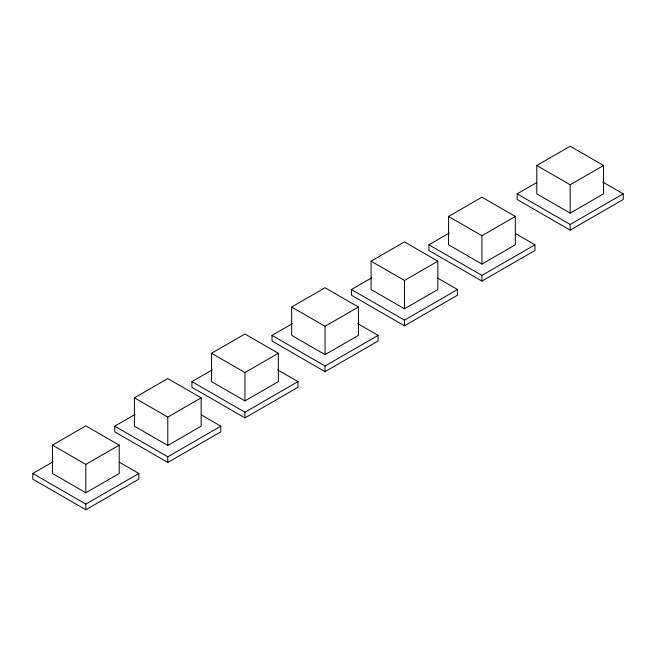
<?xml version="1.0" encoding="UTF-8"?>
<svg xmlns="http://www.w3.org/2000/svg" width="656" height="656" viewBox="0 0 656 656"><rect width="100%" height="100%" fill="white"/><g stroke="black" fill="none" stroke-linecap="round" stroke-linejoin="round"><path stroke-width="0.98" d="M52.439 445.145L85.821 425.867L119.212 445.145L119.212 473.484L85.821 492.763L52.439 473.484L52.439 445.145L85.821 464.415L119.212 445.145M134.398 397.823L167.78 378.553L201.162 397.823L201.162 426.17L167.78 445.449L134.398 426.17L134.398 397.823L167.78 417.101L201.162 397.823M211.56 353.272L244.95 333.994L278.333 353.272L278.333 381.62L244.95 400.89L211.56 381.62L211.56 353.272L244.95 372.551L278.333 353.272M291.666 307.024L325.048 287.754L358.438 307.024L358.438 335.372L325.048 354.65L291.666 335.372L291.666 307.024L325.048 326.303L358.438 307.024M371.075 261.178L404.465 241.9L437.847 261.178L437.847 289.526L404.465 308.796L371.075 289.526L371.075 261.178L404.465 280.456L437.847 261.178M448.548 216.447L481.939 197.177L515.321 216.447L515.321 244.795L481.939 264.073L448.548 244.795L448.548 216.447L481.939 235.725L515.321 216.447M536.788 165.501L570.179 146.231L603.561 165.501L603.561 193.848L570.179 213.126L536.788 193.848L536.788 165.501L570.179 184.779L603.561 165.501M119.408 462.267L138.851 473.484L138.851 479.159L85.821 509.769L32.8 479.159L32.8 473.484L53.128 461.75M201.359 414.945L220.801 426.17L220.801 431.845L167.78 462.455L114.759 431.845L114.759 426.17L135.079 414.436M277.644 369.886L297.972 381.62L297.972 387.286L244.95 417.905L191.921 387.286L191.921 381.62L212.249 369.886M357.75 323.638L378.069 335.372L378.069 341.046L325.048 371.657L272.027 341.046L272.027 335.372L292.346 323.638M437.158 277.791L457.486 289.526L457.486 295.192L404.465 325.811L351.436 295.192L351.436 289.526L371.763 277.791M515.518 233.569L534.96 244.795L534.96 250.469L481.939 281.08L428.909 250.469L428.909 244.795L449.237 233.06M602.872 182.114L623.2 193.848L623.2 199.522L570.179 230.133L517.149 199.522L517.149 193.848L536.592 182.622M32.8 473.484L85.821 504.103L138.851 473.484M114.759 426.17L167.78 456.789L220.801 426.17M191.921 381.62L244.95 412.23L297.972 381.62M272.027 335.372L325.048 365.991L378.069 335.372M351.436 289.526L404.465 320.136L457.486 289.526M428.909 244.795L481.939 275.405L534.96 244.795M517.149 193.848L570.179 224.467L623.2 193.848M570.179 184.779L570.179 213.126M570.179 224.467L570.179 230.133M481.939 235.725L481.939 264.073M481.939 275.405L481.939 281.08M404.465 280.456L404.465 308.796M404.465 320.136L404.465 325.811M325.048 326.303L325.048 354.65M325.048 365.991L325.048 371.657M244.95 372.551L244.95 400.89M244.95 412.23L244.95 417.905M167.78 417.101L167.78 445.449M167.78 456.789L167.78 462.455M85.821 464.415L85.821 492.763M85.821 504.103L85.821 509.769"/></g></svg>
